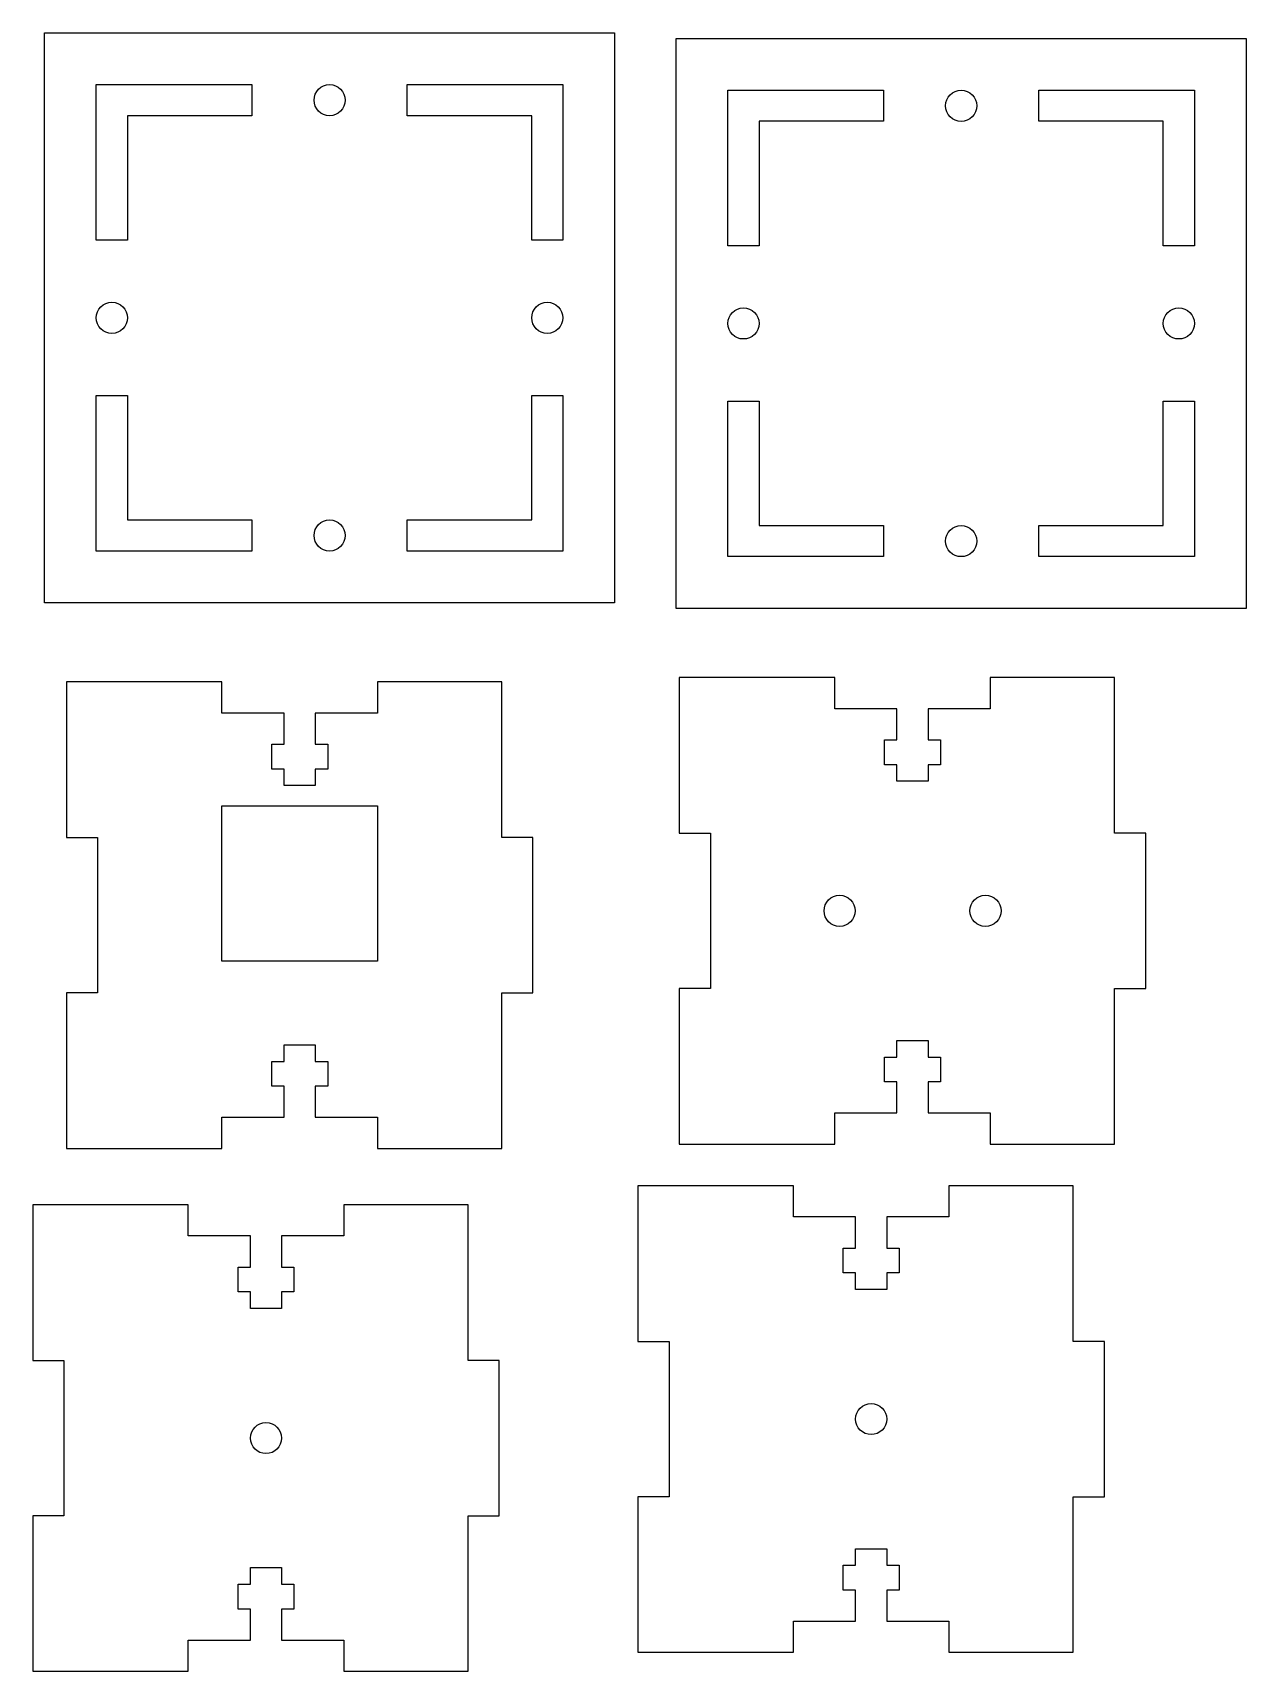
# Model space of a CAD drawing. Extents: x 6 to 123, y 131 to 289.
import ezdxf

# ---------------------------------------------------------------- set-up
doc = ezdxf.new("R2010")
doc.units = 0
doc.layers.add('Layer_1', color=7, linetype='CONTINUOUS')

msp = doc.modelspace()

# ---------------------------------------------------------------- linework, layer by layer
at = {"layer": 'Layer_1', "color": 7}
for points in [[(7.492035, 289.409899), (62.492038, 289.409899), (62.492038, 234.409896), (7.492035, 234.409896), (7.492035, 289.409899)], [(68.419106, 288.864806), (123.419109, 288.864806), (123.419109, 233.864803), (68.419106, 233.864803), (68.419106, 288.864806)], [(27.49191, 284.410067), (27.49191, 281.411585), (15.493938, 281.411585), (15.493938, 269.410085), (12.49187, 269.410085), (12.49187, 284.410067), (27.49191, 284.410067)], [(57.492203, 269.410085), (54.493521, 269.410085), (54.493521, 281.411585), (42.492021, 281.411585), (42.492021, 284.410067), (57.492203, 284.410067), (57.492203, 269.410085)], [(88.418981, 283.864974), (88.418981, 280.866493), (76.421009, 280.866493), (76.421009, 268.864993), (73.418941, 268.864993), (73.418941, 283.864974), (88.418981, 283.864974)], [(118.419274, 268.864993), (115.420592, 268.864993), (115.420592, 280.866493), (103.419092, 280.866493), (103.419092, 283.864974), (118.419274, 283.864974), (118.419274, 268.864993)], [(36.491999, 282.910067), (36.491999, 282.910067)], [(97.419071, 282.364974), (97.419071, 282.364974)], [(15.491869, 261.909956), (15.491869, 261.909956)], [(57.492203, 261.909956), (57.492203, 261.909956)], [(76.41894, 261.364864), (76.41894, 261.364864)], [(118.419274, 261.364864), (118.419274, 261.364864)], [(12.49187, 254.409974), (15.493938, 254.409974), (15.493938, 242.412002), (27.49191, 242.412002), (27.49191, 239.409733), (12.49187, 239.409733), (12.49187, 254.409974)], [(42.492021, 239.409733), (42.492021, 242.412002), (54.493521, 242.412002), (54.493521, 254.409974), (57.492203, 254.409974), (57.492203, 239.409733), (42.492021, 239.409733)], [(73.418941, 253.864882), (76.421009, 253.864882), (76.421009, 241.86691), (88.418981, 241.86691), (88.418981, 238.864641), (73.418941, 238.864641), (73.418941, 253.864882)], [(103.419092, 238.864641), (103.419092, 241.86691), (115.420592, 241.86691), (115.420592, 253.864882), (118.419274, 253.864882), (118.419274, 238.864641), (103.419092, 238.864641)], [(36.492002, 240.909733), (36.492002, 240.909733)], [(97.419073, 240.364641), (97.419073, 240.364641)], [(9.614163, 226.77331), (9.614163, 211.771435), (12.612774, 211.771435), (12.612774, 196.76956), (9.614163, 196.76956), (9.614163, 181.776504), (24.607219, 181.776504), (24.607219, 184.775115), (30.613261, 184.775115), (30.613261, 187.773726), (29.413816, 187.773726), (29.413816, 190.172615), (30.613261, 190.172615), (30.613261, 191.768935), (33.611872, 191.768935), (33.611872, 190.172615), (34.811316, 190.172615), (34.811316, 187.773726), (33.611872, 187.773726), (33.611872, 184.775115), (39.609094, 184.775115), (39.609094, 181.776504), (51.612358, 181.776504), (51.612358, 196.76956), (54.610969, 196.76956), (54.610969, 211.771435), (51.612358, 211.771435), (51.612358, 226.77331), (39.609094, 226.77331), (39.609094, 223.774698), (33.611872, 223.774698), (33.611872, 220.776087), (34.811316, 220.776087), (34.811316, 218.377198), (33.611872, 218.377198), (33.611872, 216.780879), (30.613261, 216.780879), (30.613261, 218.377198), (29.413816, 218.377198), (29.413816, 220.776087), (30.613261, 220.776087), (30.613261, 223.774698), (24.607219, 223.774698), (24.607219, 226.77331), (9.614163, 226.77331), (9.614163, 226.77331)], [(68.729596, 227.19123), (68.729596, 212.189355), (71.728207, 212.189355), (71.728207, 197.18748), (68.729596, 197.18748), (68.729596, 182.194424), (83.722652, 182.194424), (83.722652, 185.193035), (89.728693, 185.193035), (89.728693, 188.191647), (88.529249, 188.191647), (88.529249, 190.590535), (89.728693, 190.590535), (89.728693, 192.186855), (92.727304, 192.186855), (92.727304, 190.590535), (93.926749, 190.590535), (93.926749, 188.191647), (92.727304, 188.191647), (92.727304, 185.193035), (98.724527, 185.193035), (98.724527, 182.194424), (110.727791, 182.194424), (110.727791, 197.18748), (113.726402, 197.18748), (113.726402, 212.189355), (110.727791, 212.189355), (110.727791, 227.19123), (98.724527, 227.19123), (98.724527, 224.192619), (92.727304, 224.192619), (92.727304, 221.194008), (93.926749, 221.194008), (93.926749, 218.795119), (92.727304, 218.795119), (92.727304, 217.198799), (89.728693, 217.198799), (89.728693, 218.795119), (88.529249, 218.795119), (88.529249, 221.194008), (89.728693, 221.194008), (89.728693, 224.192619), (83.722652, 224.192619), (83.722652, 227.19123), (68.729596, 227.19123), (68.729596, 227.19123)], [(24.612567, 214.824128), (39.612565, 214.824128), (39.612565, 199.824127), (24.612567, 199.824127), (24.612567, 214.824128)], [(85.692601, 204.692827), (85.692601, 204.692827)], [(99.763394, 204.692827), (99.763394, 204.692827)], [(64.738371, 178.156182), (64.738371, 163.154307), (67.736982, 163.154307), (67.736982, 148.152432), (64.738371, 148.152432), (64.738371, 133.159377), (79.731427, 133.159377), (79.731427, 136.157988), (85.737469, 136.157988), (85.737469, 139.156599), (84.538024, 139.156599), (84.538024, 141.555488), (85.737469, 141.555488), (85.737469, 143.151807), (88.73608, 143.151807), (88.73608, 141.555488), (89.935524, 141.555488), (89.935524, 139.156599), (88.73608, 139.156599), (88.73608, 136.157988), (94.733302, 136.157988), (94.733302, 133.159377), (106.736566, 133.159377), (106.736566, 148.152432), (109.735177, 148.152432), (109.735177, 163.154307), (106.736566, 163.154307), (106.736566, 178.156182), (94.733302, 178.156182), (94.733302, 175.157571), (88.73608, 175.157571), (88.73608, 172.15896), (89.935524, 172.15896), (89.935524, 169.760071), (88.73608, 169.760071), (88.73608, 168.163752), (85.737469, 168.163752), (85.737469, 169.760071), (84.538024, 169.760071), (84.538024, 172.15896), (85.737469, 172.15896), (85.737469, 175.157571), (79.731427, 175.157571), (79.731427, 178.156182), (64.738371, 178.156182), (64.738371, 178.156182)], [(6.361306, 176.328461), (6.361306, 161.326586), (9.359917, 161.326586), (9.359917, 146.324711), (6.361306, 146.324711), (6.361306, 131.331656), (21.354361, 131.331656), (21.354361, 134.330267), (27.360403, 134.330267), (27.360403, 137.328878), (26.160959, 137.328878), (26.160959, 139.727767), (27.360403, 139.727767), (27.360403, 141.324086), (30.359014, 141.324086), (30.359014, 139.727767), (31.558459, 139.727767), (31.558459, 137.328878), (30.359014, 137.328878), (30.359014, 134.330267), (36.356236, 134.330267), (36.356236, 131.331656), (48.3595, 131.331656), (48.3595, 146.324711), (51.358111, 146.324711), (51.358111, 161.326586), (48.3595, 161.326586), (48.3595, 176.328461), (36.356236, 176.328461), (36.356236, 173.32985), (30.359014, 173.32985), (30.359014, 170.331239), (31.558459, 170.331239), (31.558459, 167.93235), (30.359014, 167.93235), (30.359014, 166.336031), (27.360403, 166.336031), (27.360403, 167.93235), (26.160959, 167.93235), (26.160959, 170.331239), (27.360403, 170.331239), (27.360403, 173.32985), (21.354361, 173.32985), (21.354361, 176.328461), (6.361306, 176.328461), (6.361306, 176.328461)], [(88.736773, 155.657779), (88.736773, 155.657779)], [(30.359709, 153.830058), (30.359709, 153.830058)]]:
    msp.add_lwpolyline(points, dxfattribs=at)
for points in [[(33.492, 282.910067), (33.492, 283.738493), (34.16357, 284.410067), (34.992, 284.410067)], [(34.992, 284.410067), (35.820426, 284.410067), (36.491999, 283.738493), (36.491999, 282.910067)], [(94.419071, 282.364974), (94.419071, 283.193401), (95.090641, 283.864974), (95.919071, 283.864974)], [(95.919071, 283.864974), (96.747497, 283.864974), (97.419071, 283.193401), (97.419071, 282.364974)], [(34.992, 281.410067), (34.16357, 281.410067), (33.492, 282.08164), (33.492, 282.910067)], [(36.491999, 282.910067), (36.491999, 282.08164), (35.820426, 281.410067), (34.992, 281.410067)], [(95.919071, 280.864975), (95.090641, 280.864975), (94.419071, 281.536548), (94.419071, 282.364974)], [(97.419071, 282.364974), (97.419071, 281.536548), (96.747497, 280.864975), (95.919071, 280.864975)], [(12.49187, 261.909956), (12.49187, 262.738383), (13.16344, 263.409956), (13.991869, 263.409956)], [(13.991869, 263.409956), (14.820296, 263.409956), (15.491869, 262.738383), (15.491869, 261.909956)], [(54.492203, 261.909956), (54.492203, 262.738383), (55.163774, 263.409956), (55.992203, 263.409956)], [(55.992203, 263.409956), (56.82063, 263.409956), (57.492203, 262.738383), (57.492203, 261.909956)], [(73.418941, 261.364864), (73.418941, 262.193291), (74.090511, 262.864864), (74.918941, 262.864864)], [(74.918941, 262.864864), (75.747367, 262.864864), (76.41894, 262.193291), (76.41894, 261.364864)], [(115.419274, 261.364864), (115.419274, 262.193291), (116.090845, 262.864864), (116.919274, 262.864864)], [(116.919274, 262.864864), (117.747701, 262.864864), (118.419274, 262.193291), (118.419274, 261.364864)], [(13.991869, 260.409957), (13.16344, 260.409957), (12.49187, 261.08153), (12.49187, 261.909956)], [(15.491869, 261.909956), (15.491869, 261.08153), (14.820296, 260.409957), (13.991869, 260.409957)], [(55.992203, 260.409957), (55.163774, 260.409957), (54.492203, 261.08153), (54.492203, 261.909956)], [(57.492203, 261.909956), (57.492203, 261.08153), (56.82063, 260.409957), (55.992203, 260.409957)], [(74.918941, 259.864864), (74.090511, 259.864864), (73.418941, 260.536437), (73.418941, 261.364864)], [(76.41894, 261.364864), (76.41894, 260.536437), (75.747367, 259.864864), (74.918941, 259.864864)], [(116.919274, 259.864864), (116.090845, 259.864864), (115.419274, 260.536437), (115.419274, 261.364864)], [(118.419274, 261.364864), (118.419274, 260.536437), (117.747701, 259.864864), (116.919274, 259.864864)], [(33.492003, 240.909733), (33.492003, 241.73816), (34.163573, 242.409733), (34.992002, 242.409733)], [(34.992002, 242.409733), (35.820429, 242.409733), (36.492002, 241.73816), (36.492002, 240.909733)], [(94.419074, 240.364641), (94.419074, 241.193067), (95.090644, 241.864641), (95.919074, 241.864641)], [(95.919074, 241.864641), (96.7475, 241.864641), (97.419073, 241.193067), (97.419073, 240.364641)], [(34.992002, 239.409733), (34.163573, 239.409733), (33.492003, 240.081307), (33.492003, 240.909733)], [(36.492002, 240.909733), (36.492002, 240.081307), (35.820429, 239.409733), (34.992002, 239.409733)], [(95.919074, 238.864641), (95.090644, 238.864641), (94.419074, 239.536214), (94.419074, 240.364641)], [(97.419073, 240.364641), (97.419073, 239.536214), (96.7475, 238.864641), (95.919074, 238.864641)], [(82.692601, 204.692827), (82.692601, 205.521255), (83.364173, 206.192827), (84.192601, 206.192827)], [(84.192601, 206.192827), (85.021029, 206.192827), (85.692601, 205.521255), (85.692601, 204.692827)], [(96.763394, 204.692827), (96.763394, 205.521255), (97.434966, 206.192827), (98.263394, 206.192827)], [(98.263394, 206.192827), (99.091822, 206.192827), (99.763394, 205.521255), (99.763394, 204.692827)], [(84.192601, 203.192827), (83.364173, 203.192827), (82.692601, 203.864401), (82.692601, 204.692827)], [(85.692601, 204.692827), (85.692601, 203.864401), (85.021029, 203.192827), (84.192601, 203.192827)], [(98.263394, 203.192827), (97.434966, 203.192827), (96.763394, 203.864401), (96.763394, 204.692827)], [(99.763394, 204.692827), (99.763394, 203.864401), (99.091822, 203.192827), (98.263394, 203.192827)], [(85.736773, 155.657779), (85.736773, 156.486207), (86.408345, 157.157779), (87.236773, 157.157779)], [(87.236773, 157.157779), (88.065201, 157.157779), (88.736773, 156.486207), (88.736773, 155.657779)], [(27.359709, 153.830058), (27.359709, 154.658486), (28.031281, 155.330058), (28.859709, 155.330058)], [(28.859709, 155.330058), (29.688137, 155.330058), (30.359709, 154.658486), (30.359709, 153.830058)], [(87.236773, 154.157779), (86.408345, 154.157779), (85.736773, 154.829353), (85.736773, 155.657779)], [(88.736773, 155.657779), (88.736773, 154.829353), (88.065201, 154.157779), (87.236773, 154.157779)], [(28.859709, 152.330058), (28.031281, 152.330058), (27.359709, 153.001632), (27.359709, 153.830058)], [(30.359709, 153.830058), (30.359709, 153.001632), (29.688137, 152.330058), (28.859709, 152.330058)]]:
    msp.add_open_spline(points, degree=3, dxfattribs=at)

doc.saveas('drawing.dxf')
